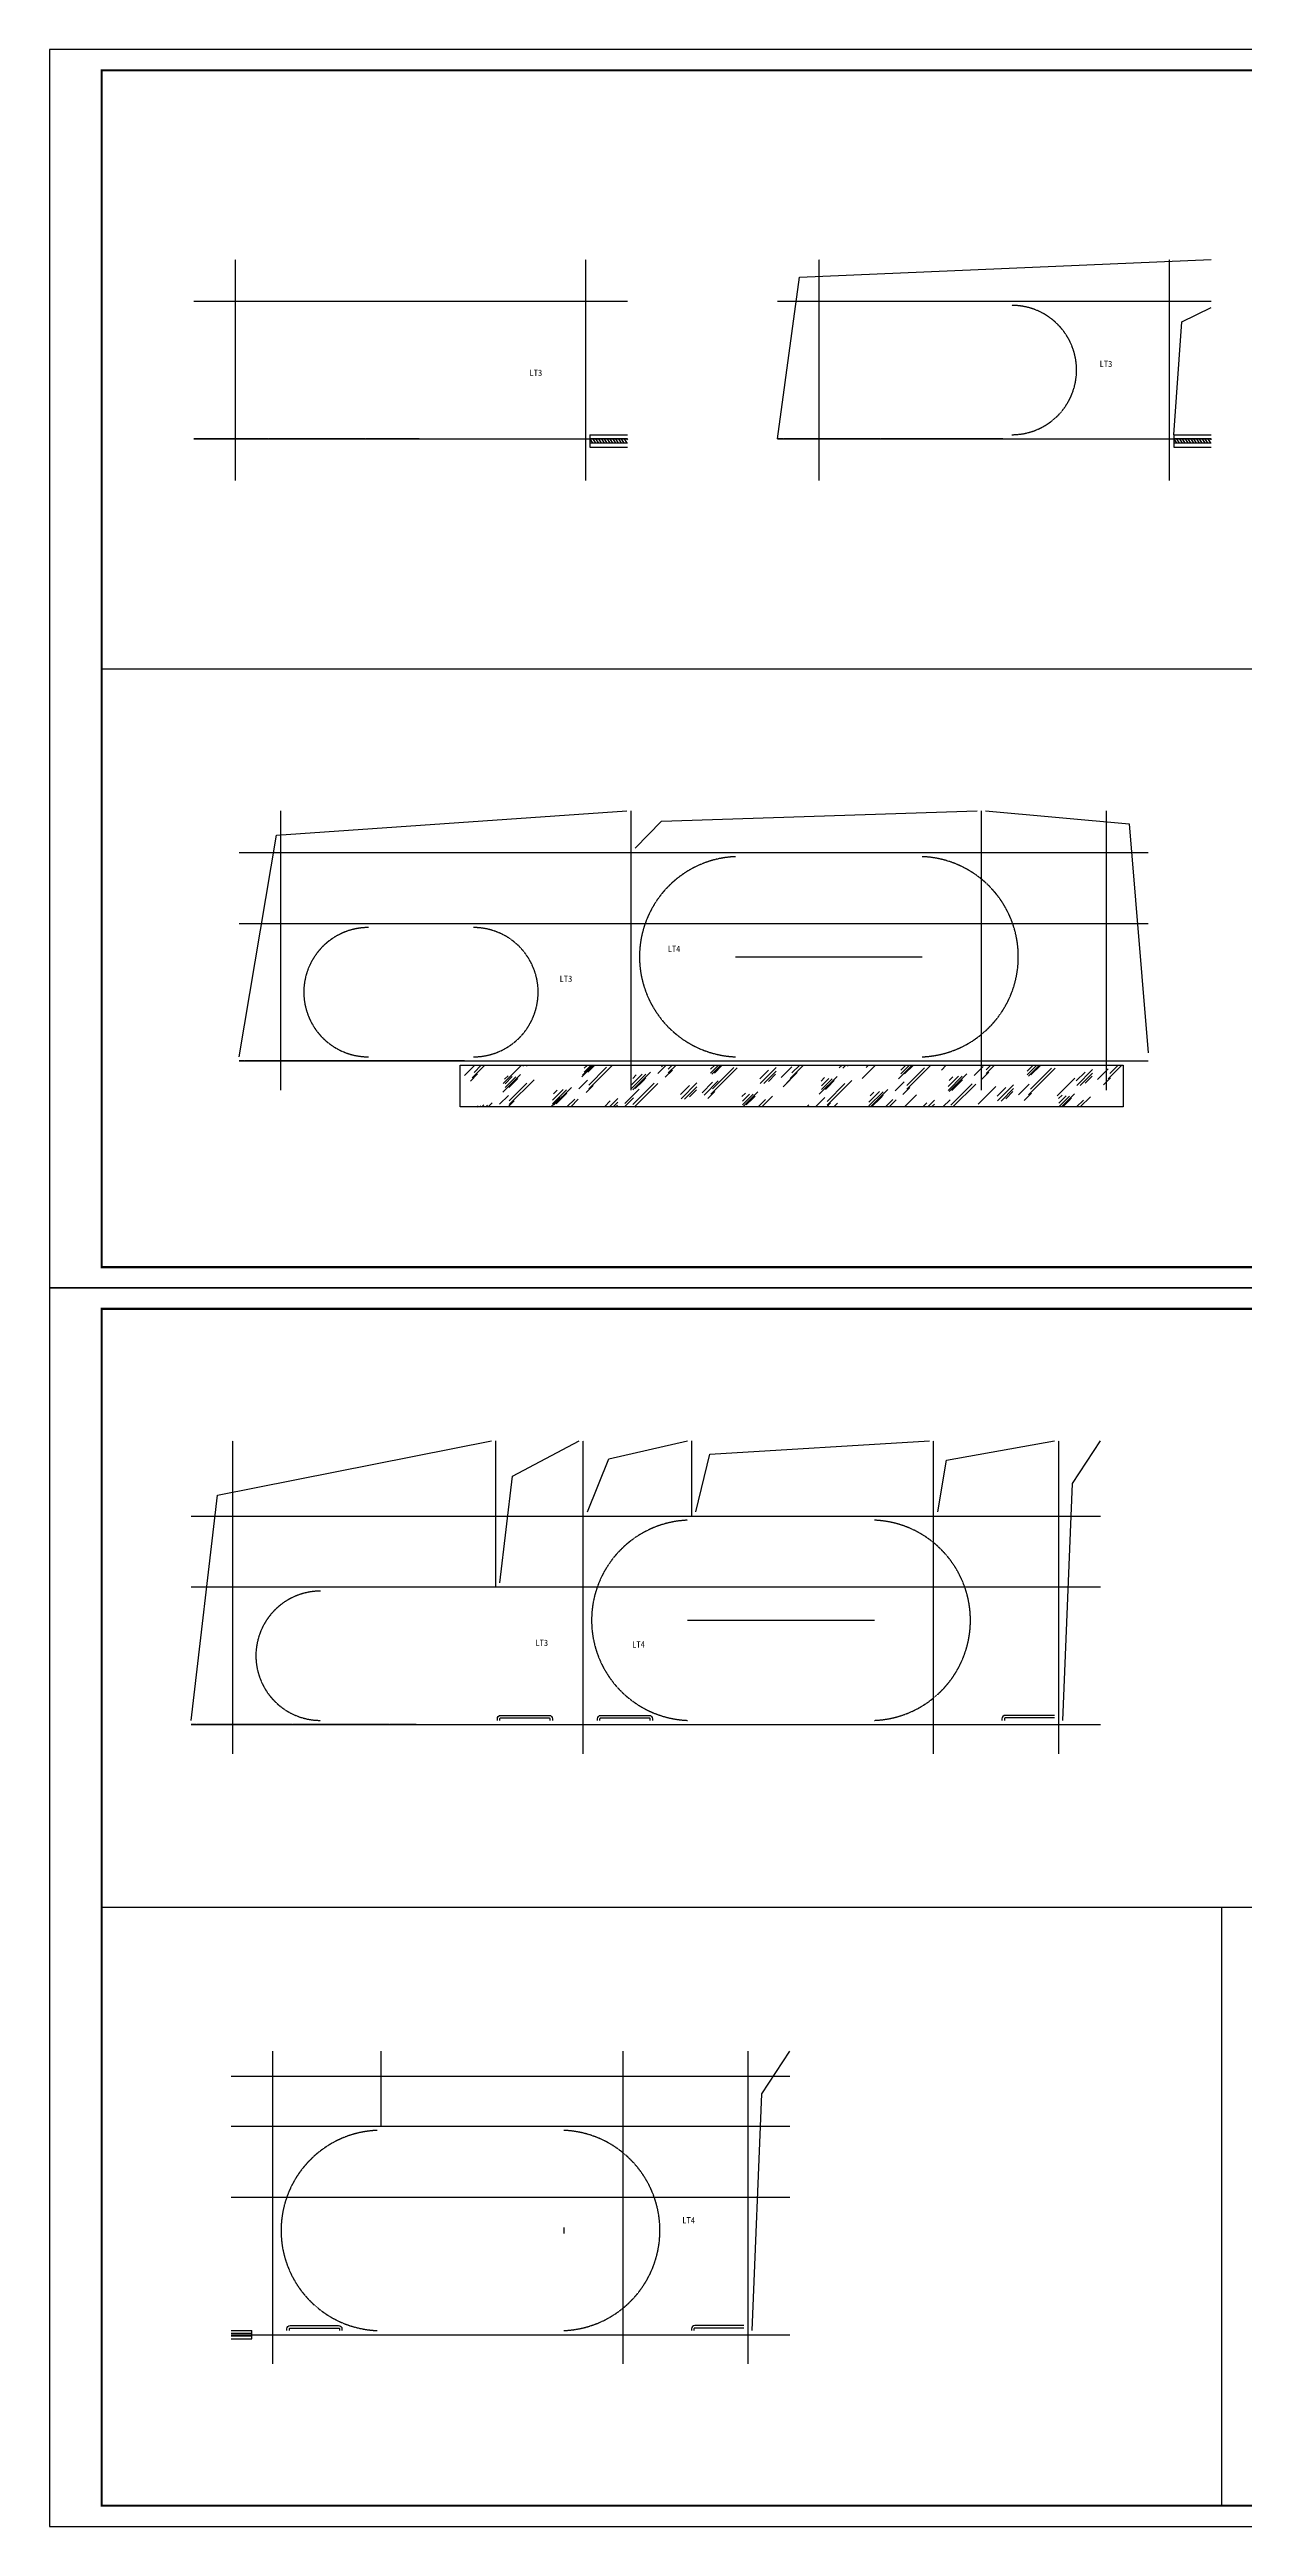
# Model space of a CAD drawing. Extents: x -737978 to 768813, y -372247 to 1140308.
# Drawn here: x 263675 to 292328, y -268610 to -209210 of the extents above; entities that cross this region are included whole.
import ezdxf

# ---------------------------------------------------------------- set-up
doc = ezdxf.new("R2010")
doc.units = 0
doc.header["$LTSCALE"] = 10
doc.header["$MEASUREMENT"] = 0
doc.linetypes.add('DASH', pattern=[0.35, 0.25, -0.1])
doc.linetypes.add('DOTE', pattern=[2.42, 2, -0.2, 0.02, -0.2])
doc.layers.get('0').update_dxf_attribs({"linetype": 'CONTINUOUS'})
for name, color, linetype in [('A-WALL-GLAZ', 141, 'CONTINUOUS'), ('C-B', 7, 'CONTINUOUS'), ('DIM_LEAD', 3, 'CONTINUOUS'), ('DOTE', 1, 'DOTE'), ('J-粉刷线', 8, 'CONTINUOUS'), ('PUB_TITLE', 4, 'CONTINUOUS'), ('STAIR', 2, 'CONTINUOUS'), ('WINDOW', 4, 'CONTINUOUS')]:
    doc.layers.add(name, color=color, linetype=linetype)
doc.styles.add('_TCH_DYN', font='')
doc.styles.get('_TCH_DYN').set_extended_font_data('SimSun')

msp = doc.modelspace()

# ---------------------------------------------------------------- hatches: boundary and pattern name
at = {"layer": 'A-WALL-GLAZ'}
h = msp.add_hatch(dxfattribs=at)
h.set_pattern_fill('玻璃2', color=8, scale=100)
h.set_pattern_definition([(45, (634364.2, -109607.4), (9e-14, 1527.3506), [600, -360, 600, -360, 240, -523.2816]), (45, (634334.2, -109577.4), (9e-14, 1527.3506), [480, -600, 360, -360, 420, -463.2816]), (45, (634334.2, -109487.4), (9e-14, 1527.3506), [360, -720, 240, -360, 540, -463.2816]), (45, (634424.2, -109577.4), (9e-14, 1527.3506), [360, -720, 300, -1303.2815]), (45, (634514.2, -109487.4), (9e-14, 1527.3506), [180, -900, 120, -1483.2815]), (45, (634364.2, -109337.4), (9e-14, 1527.3506), [120, -900, 120, -480, 300, -763.2816]), (45, (634904.2, -109427.4), (9e-14, 1527.3506), [600, -900, 720, -475.2816]), (45, (634904.2, -109517.4), (9e-14, 1527.3506), [840, -600, 900, -355.2816]), (45, (635054.2, -109397.4), (-2e-13, -1697.0563), [600, -840, 480, -763.2816]), (45, (634964.2, -109217.4), (9e-14, 1527.3506), [300, -1200, 360, -823.2816]), (45, (635144.2, -109307.4), (9e-14, 1527.3506), [240, -1200, 240, -1003.2815])])
h.paths.add_polyline_path([(273521.4, -233565.8), (289421.5, -233565.8), (289421.5, -234565.8), (273521.4, -234565.8)])

# ---------------------------------------------------------------- linework, layer by layer
at = {"color": 0, "extrusion": (0, 0, -1)}
for p, q in [((276634.4, -218446.1), (276634.4, -218746.1)), ((276634.4, -218446.1), (277534.4, -218446.1)), ((276634.4, -218546.1), (276698.5, -218646.1)), ((277534.4, -218546.1), (276634.4, -218546.1)), ((276702.4, -218546.1), (276766.5, -218646.1)), ((276770.4, -218546.1), (276834.5, -218646.1)), ((276838.4, -218546.1), (276902.5, -218646.1)), ((276906.4, -218546.1), (276970.5, -218646.1)), ((276974.4, -218546.1), (277038.5, -218646.1)), ((277042.4, -218546.1), (277106.5, -218646.1)), ((277110.4, -218546.1), (277174.5, -218646.1)), ((277178.4, -218546.1), (277242.5, -218646.1)), ((277246.4, -218546.1), (277310.5, -218646.1)), ((277314.4, -218546.1), (277378.5, -218646.1)), ((277382.3, -218546.1), (277446.4, -218646.1)), ((277450.3, -218546.1), (277514.4, -218646.1)), ((277518.3, -218546.1), (277534.4, -218571.3)), ((290632.3, -218446.1), (290632.3, -218746.1)), ((290632.3, -218446.1), (291532.3, -218446.1)), ((291532.3, -218546.1), (290632.3, -218546.1)), ((290632.3, -218546.1), (290696.4, -218646.1)), ((290700.3, -218546.1), (290764.4, -218646.1)), ((290768.3, -218546.1), (290832.4, -218646.1)), ((290836.3, -218546.1), (290900.4, -218646.1)), ((290904.3, -218546.1), (290968.4, -218646.1)), ((290972.2, -218546.1), (291036.4, -218646.1)), ((291040.2, -218546.1), (291104.3, -218646.1)), ((291108.2, -218546.1), (291172.3, -218646.1)), ((291176.2, -218546.1), (291240.3, -218646.1)), ((291244.2, -218546.1), (291308.3, -218646.1)), ((291312.2, -218546.1), (291376.3, -218646.1)), ((291380.2, -218546.1), (291444.3, -218646.1)), ((291448.2, -218546.1), (291512.3, -218646.1)), ((291516.2, -218546.1), (291532.3, -218571.3)), ((277534.4, -218646.1), (276634.4, -218646.1)), ((276634.4, -218746.1), (277534.4, -218746.1)), ((291532.3, -218646.1), (290632.3, -218646.1)), ((290632.3, -218746.1), (291532.3, -218746.1))]:
    msp.add_line(p, q, dxfattribs=at)
msp.add_lwpolyline([(273521.4, -233565.8), (289421.5, -233565.8), (289421.5, -234565.8), (273521.4, -234565.8)], close=True)
at = {"layer": 'C-B', "color": 8, "linetype": 'DASH'}
for points in [[(272534.3, -218546.1), (267134.4, -218546.1)], [(286532.1, -218546.1), (281132.3, -218546.1)], [(273621.3, -233465.8), (268221.5, -233465.8)], [(272472.8, -249378.6), (267073, -249378.6)]]:
    msp.add_lwpolyline(points, dxfattribs=at)
for centre, radius, start, end in [((286752.3, -216896.1), 1550, 269.999002, 90.000975), ((280223.4, -230965.8), 2402.1, 92.385944, 267.614056), ((284503.4, -230965.8), 2402.1, 272.385944, 87.614056), ((284503.4, -230965.8), 2402.1, 272.385944, 87.614056), ((271321.5, -231815.8), 1550, 89.999025, 270.000998), ((273841.5, -231815.8), 1550, 269.999002, 90.000975), ((279075, -246878.6), 2402.1, 92.385944, 267.614056), ((283355, -246878.6), 2402.1, 272.385944, 87.614056), ((270173, -247728.6), 1550, 89.999025, 270.000998), ((271629, -261511.7), 2402.1, 92.385944, 267.614056), ((275909, -261511.7), 2402.1, 272.385944, 87.614056), ((275909, -261511.7), 2402.1, 272.385944, 87.614056)]:
    msp.add_arc(centre, radius, start, end, dxfattribs=at)
at = {"layer": 'DOTE'}
for p, q in [((268134.4, -219546.1), (268134.4, -214246.1)), ((276534.4, -219546.1), (276534.4, -214246.1)), ((282132.3, -219546.1), (282132.3, -214246.1)), ((290532.3, -219546.1), (290532.3, -214246.1)), ((267134.4, -215246.1), (277534.4, -215246.1)), ((281132.3, -215246.1), (291532.3, -215246.1)), ((267134.4, -218546.1), (277534.4, -218546.1)), ((281132.3, -218546.1), (291532.3, -218546.1)), ((269221.5, -234165.8), (269221.5, -227465.8)), ((277621.5, -234165.8), (277621.5, -227465.8)), ((286021.5, -234165.8), (286021.5, -227465.8)), ((289021.5, -234165.8), (289021.5, -227465.8)), ((268221.5, -228465.8), (290021.5, -228465.8)), ((268221.5, -230165.8), (290021.5, -230165.8)), ((268221.5, -233465.8), (290021.5, -233465.8)), ((268073, -250078.6), (268073, -242578.6)), ((274373, -246078.6), (274373, -242578.6)), ((276473, -250078.6), (276473, -242578.6)), ((279073, -244378.6), (279073, -242578.6)), ((284873, -250078.6), (284873, -242578.6)), ((287873, -250078.6), (287873, -242578.6)), ((267073, -244378.6), (288873, -244378.6)), ((267073, -246078.6), (288873, -246078.6)), ((267073, -249378.6), (288873, -249378.6)), ((269027.1, -264711.7), (269027.1, -257211.7)), ((271627.1, -259011.7), (271627.1, -257211.7)), ((277427.1, -264711.7), (277427.1, -257211.7)), ((280427.1, -264711.7), (280427.1, -257211.7)), ((268027.1, -259011.7), (281427.1, -259011.7)), ((268027.1, -260711.7), (281427.1, -260711.7)), ((268027.1, -264011.7), (281427.1, -264011.7))]:
    msp.add_line(p, q, dxfattribs=at)
for points in [[(280123.4, -230965.8), (284601.5, -230965.8)], [(278975, -246878.6), (283453, -246878.6)], [(268027.1, -257811.7), (281427.1, -257811.7)]]:
    msp.add_lwpolyline(points, dxfattribs=at)
at = {"layer": 'J-粉刷线'}
for points in [[(281132.3, -218546.1), (281656.9, -214668.6), (291532.3, -214246.1)], [(290632.3, -218446.1), (290829.1, -215738.9), (291532.3, -215393)], [(268221.5, -233365.8), (269116.2, -228052.1), (277521.5, -227465.8)], [(277721.5, -228365.8), (278353, -227712.5), (285921.5, -227465.8)], [(286121.5, -227465.8), (289559.5, -227775.4), (290021.5, -233268.9)], [(267073, -249278.6), (267698.6, -243875.3), (274273, -242578.6)], [(274473, -245978.6), (274778.1, -243421.7), (276373, -242578.6)], [(276573, -244278.6), (277090.1, -243007), (278973, -242578.6)], [(279173, -244278.6), (279505, -242895.4), (284773, -242578.6)], [(284973, -244278.6), (285184.4, -243039), (287773, -242578.6)], [(287973, -249278.6), (288203.2, -243600.5), (288873, -242578.6)], [(280527.1, -263911.7), (280757.3, -258233.6), (281427.1, -257211.7)]]:
    msp.add_lwpolyline(points, dxfattribs=at)
at = {"layer": 'PUB_TITLE', "color": 6}
msp.add_lwpolyline([(263674.9, -238909.7), (326724.9, -238909.7), (326724.9, -209209.7), (263674.9, -209209.7)], close=True, dxfattribs=at)
at = {"layer": 'PUB_TITLE', "color": 6, "const_width": 50}
msp.add_lwpolyline([(264924.9, -238409.7), (326224.9, -238409.7), (326224.9, -209709.7), (264924.9, -209709.7)], close=True, dxfattribs=at)
at = {"layer": 'PUB_TITLE'}
for points in [[(264924.9, -224059.7), (321924.4, -224059.7)], [(264924.9, -253759.7), (321924.4, -253759.7)], [(291777.3, -253759.7), (291777.3, -268109.7)]]:
    msp.add_lwpolyline(points, dxfattribs=at)
msp.add_lwpolyline([(263674.9, -268609.7), (326724.9, -268609.7), (326724.9, -238909.7), (263674.9, -238909.7)], close=True, dxfattribs=at)
at = {"layer": 'PUB_TITLE', "const_width": 50}
msp.add_lwpolyline([(264924.9, -268109.7), (326224.9, -268109.7), (326224.9, -239409.7), (264924.9, -239409.7)], close=True, dxfattribs=at)
at = {"layer": 'STAIR'}
msp.add_line((276007.1, -261436.7), (276007.1, -261586.7), dxfattribs=at)
for points in [[(274413, -249278.6), (274413, -249238.6, -0.4142136), (274493, -249158.6), (275653, -249158.6, -0.4142136), (275733, -249238.6), (275733, -249278.6)], [(274473, -249278.6), (274473, -249238.6, -0.4142136), (274493, -249218.6), (275653, -249218.6, -0.4142136), (275673, -249238.6), (275673, -249278.6)], [(276813, -249278.6), (276813, -249238.6, -0.4142136), (276893, -249158.6), (278053, -249158.6, -0.4142136), (278133, -249238.6), (278133, -249278.6)], [(276873, -249278.6), (276873, -249238.6, -0.4142136), (276893, -249218.6), (278053, -249218.6, -0.4142136), (278073, -249238.6), (278073, -249278.6)], [(287773, -249158.6), (286593, -249158.6, 0.4142136), (286513, -249238.6), (286513, -249278.6)], [(287773, -249218.6), (286593, -249218.6, 0.4142136), (286573, -249238.6), (286573, -249278.6)], [(269367.1, -263911.7), (269367.1, -263871.7, -0.4142136), (269447.1, -263791.7), (270607.1, -263791.7, -0.4142136), (270687.1, -263871.7), (270687.1, -263911.7)], [(269427.1, -263911.7), (269427.1, -263871.7, -0.4142136), (269447.1, -263851.7), (270607.1, -263851.7, -0.4142136), (270627.1, -263871.7), (270627.1, -263911.7)], [(280327.1, -263791.7), (279147.1, -263791.7, 0.4142136), (279067.1, -263871.7), (279067.1, -263911.7)], [(280327.1, -263851.7), (279147.1, -263851.7, 0.4142136), (279127.1, -263871.7), (279127.1, -263911.7)]]:
    msp.add_lwpolyline(points, format="xyb", dxfattribs=at)
at = {"layer": 'WINDOW'}
for p, q in [((268027.1, -263911.7), (268527.1, -263911.7)), ((268527.1, -263978.4), (268027.1, -263978.4)), ((268527.1, -264045), (268027.1, -264045)), ((268027.1, -264111.7), (268527.1, -264111.7)), ((268527.1, -264111.7), (268527.1, -263911.7))]:
    msp.add_line(p, q, dxfattribs=at)

# ---------------------------------------------------------------- texts
at = {"layer": 'DIM_LEAD', "color": 0, "linetype": 'Continuous', "style": '_TCH_DYN'}
for s, p in [('LT3', (288854.7, -216823.3)), ('LT3', (275183.8, -217036.5)), ('LT4', (278497.4, -230850.2)), ('LT3', (275904.5, -231568.3)), ('LT3', (275324.8, -247494.4)), ('LT4', (277644.8, -247531.2)), ('LT4', (278848, -261342.4))]:
    msp.add_text(s, height=150, dxfattribs=at).set_placement(p)

doc.saveas('drawing.dxf')
